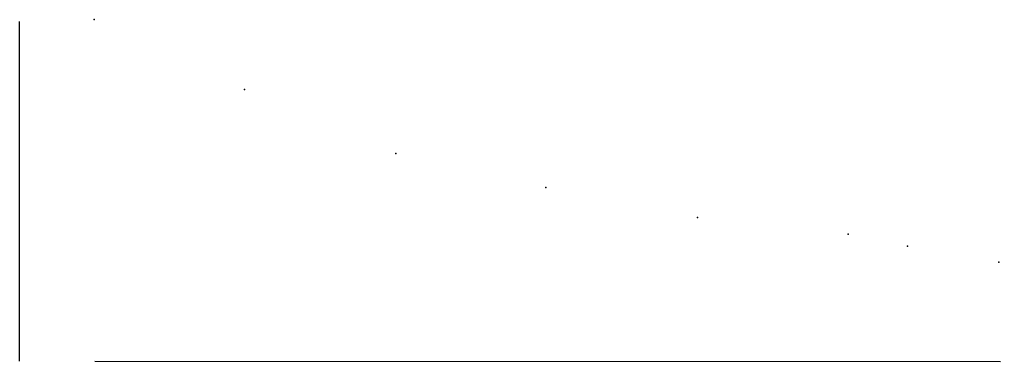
# Model space of a CAD drawing. Header units: millimetres. Extents: x -25 to 300, y 0 to 113.
import ezdxf

# ---------------------------------------------------------------- set-up
doc = ezdxf.new("R2010")
doc.units = ezdxf.units.MM
doc.layers.add('Overlay', color=3, linetype='Continuous', lineweight=25, true_color=0x00ff00)

msp = doc.modelspace()

# ---------------------------------------------------------------- linework, layer by layer
at = {"layer": 'Overlay'}
for p, q in [((-24.89, -0.05), (-24.91, 112.45)), ((0, 0), (300, -0.1))]:
    msp.add_line(p, q, dxfattribs=at)
for p in [(-0.22, 113.04), (49.64, 89.86), (99.69, 68.76), (149.46, 57.49), (199.61, 47.5), (249.53, 42.07), (269.27, 38.09), (299.44, 32.79)]:
    msp.add_point(p, dxfattribs=at)

doc.saveas('drawing.dxf')
